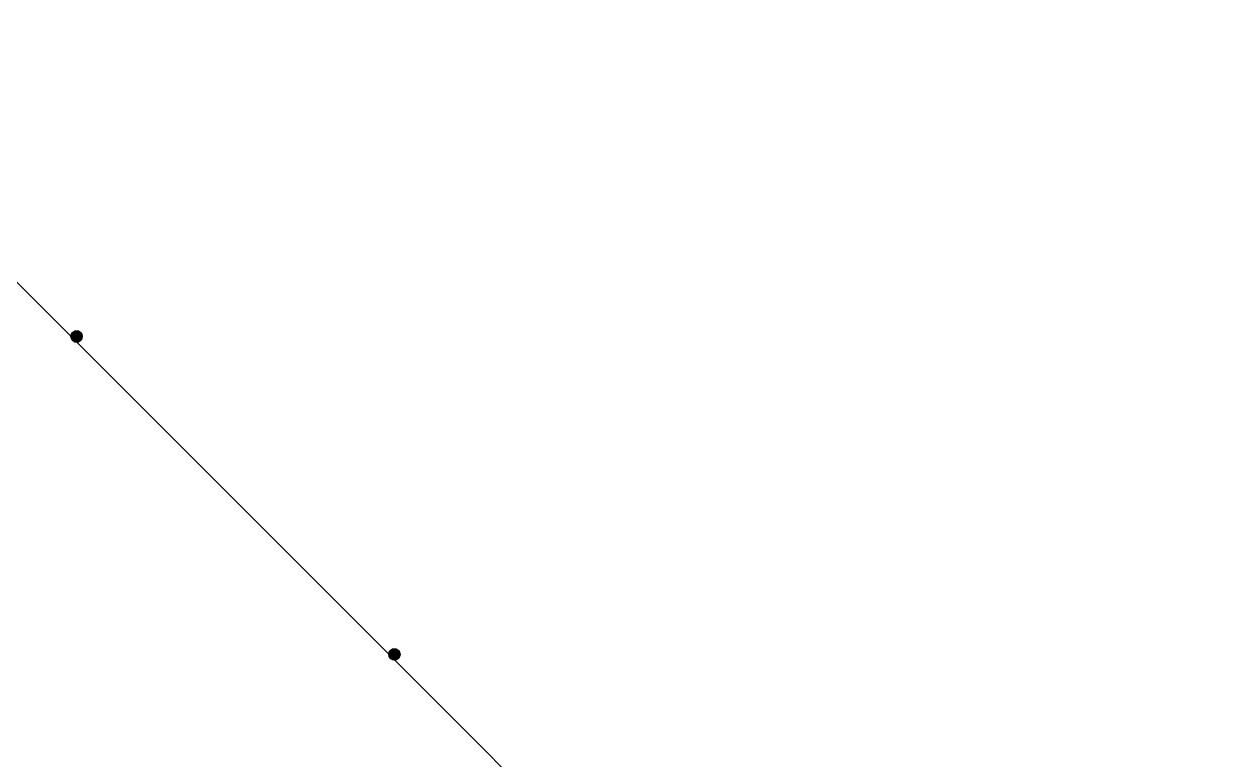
# Model space of a CAD drawing. Header units: centimetres. Extents: x 402 to 3875, y 442 to 2267.
# Drawn here: x 3262 to 3799, y 1746 to 2074 of the extents above; entities that cross this region are included whole.
import ezdxf

# ---------------------------------------------------------------- set-up
doc = ezdxf.new("R2010")
doc.units = ezdxf.units.CM
doc.layers.add('Columns of the Existing Mesh Walls', color=250, linetype='Continuous')

# ---------------------------------------------------------------- blocks, each defined once
blk = doc.blocks.new('Group_1')
at = {"layer": 'Columns of the Existing Mesh Walls', "lineweight": 20}
for p, q in [((343.9, 3026.3, 190), (343.71, 3025.34, 190)), ((343.9, 3026.3), (343.71, 3025.34)), ((343.71, 3025.34), (343.9, 3026.3, 190)), ((343.72, 3025.53, 190), (343.71, 3025.34, 190)), ((343.71, 3025.34, 190), (343.72, 3025.16, 190)), ((343.71, 3025.34, 190), (343.9, 3024.39, 190)), ((343.71, 3025.34, 190), (343.71, 3025.34)), ((343.71, 3025.34), (343.9, 3024.39)), ((343.9, 3024.39), (343.71, 3025.34, 190)), ((343.74, 3025.72, 190), (343.72, 3025.53, 190)), ((343.72, 3025.16, 190), (343.74, 3024.97, 190)), ((343.77, 3025.9, 190), (343.74, 3025.72, 190)), ((343.82, 3026.08, 190), (343.77, 3025.9, 190)), ((343.88, 3026.26, 190), (343.82, 3026.08, 190)), ((343.96, 3026.43, 190), (343.88, 3026.26, 190)), ((344.44, 3027.11, 190), (343.9, 3026.3, 190)), ((344.44, 3027.11), (343.9, 3026.3)), ((343.9, 3026.3), (344.44, 3027.11, 190)), ((343.9, 3026.3, 190), (343.9, 3026.3)), ((344.04, 3026.59, 190), (343.96, 3026.43, 190)), ((344.14, 3026.75, 190), (344.04, 3026.59, 190)), ((344.25, 3026.9, 190), (344.14, 3026.75, 190)), ((344.38, 3027.04, 190), (344.25, 3026.9, 190)), ((344.51, 3027.18, 190), (344.38, 3027.04, 190)), ((345.25, 3027.65, 190), (344.44, 3027.11, 190)), ((345.25, 3027.65), (344.44, 3027.11)), ((344.44, 3027.11), (345.25, 3027.65, 190)), ((344.44, 3027.11, 190), (344.44, 3027.11)), ((344.65, 3027.3, 190), (344.51, 3027.18, 190)), ((344.8, 3027.41, 190), (344.65, 3027.3, 190)), ((344.96, 3027.51, 190), (344.8, 3027.41, 190)), ((345.12, 3027.6, 190), (344.96, 3027.51, 190)), ((345.3, 3027.67, 190), (345.12, 3027.6, 190)), ((346.21, 3027.84, 190), (345.25, 3027.65, 190)), ((346.21, 3027.84), (345.25, 3027.65)), ((345.25, 3027.65), (346.21, 3027.84, 190)), ((345.25, 3027.65, 190), (345.25, 3027.65)), ((345.47, 3027.73, 190), (345.3, 3027.67, 190)), ((345.65, 3027.78, 190), (345.47, 3027.73, 190)), ((345.84, 3027.81, 190), (345.65, 3027.78, 190)), ((346.02, 3027.84, 190), (345.84, 3027.81, 190)), ((346.21, 3027.84, 190), (346.02, 3027.84, 190)), ((346.4, 3027.84, 190), (346.21, 3027.84, 190)), ((347.17, 3027.65, 190), (346.21, 3027.84, 190)), ((346.21, 3027.84, 190), (346.21, 3027.84)), ((347.17, 3027.65), (346.21, 3027.84)), ((346.21, 3027.84), (347.17, 3027.65, 190)), ((346.58, 3027.81, 190), (346.4, 3027.84, 190)), ((346.77, 3027.78, 190), (346.58, 3027.81, 190)), ((346.95, 3027.73, 190), (346.77, 3027.78, 190)), ((347.12, 3027.67, 190), (346.95, 3027.73, 190)), ((347.29, 3027.6, 190), (347.12, 3027.67, 190)), ((347.98, 3027.11, 190), (347.17, 3027.65, 190)), ((347.98, 3027.11), (347.17, 3027.65)), ((347.17, 3027.65), (347.98, 3027.11, 190)), ((347.17, 3027.65, 190), (347.17, 3027.65)), ((347.46, 3027.51, 190), (347.29, 3027.6, 190)), ((347.62, 3027.41, 190), (347.46, 3027.51, 190)), ((347.77, 3027.3, 190), (347.62, 3027.41, 190)), ((347.91, 3027.18, 190), (347.77, 3027.3, 190)), ((348.04, 3027.04, 190), (347.91, 3027.18, 190)), ((348.52, 3026.3, 190), (347.98, 3027.11, 190)), ((347.98, 3027.11, 190), (347.98, 3027.11)), ((348.52, 3026.3), (347.98, 3027.11)), ((347.98, 3027.11), (348.52, 3026.3, 190)), ((348.16, 3026.9, 190), (348.04, 3027.04, 190)), ((348.27, 3026.75, 190), (348.16, 3026.9, 190)), ((348.37, 3026.59, 190), (348.27, 3026.75, 190)), ((348.46, 3026.43, 190), (348.37, 3026.59, 190)), ((348.54, 3026.26, 190), (348.46, 3026.43, 190)), ((348.71, 3025.34, 190), (348.52, 3026.3, 190)), ((348.71, 3025.34), (348.52, 3026.3)), ((348.52, 3026.3), (348.71, 3025.34, 190)), ((348.52, 3026.3, 190), (348.52, 3026.3)), ((348.52, 3024.39, 190), (348.71, 3025.34, 190)), ((348.52, 3024.39), (348.71, 3025.34)), ((348.71, 3025.34), (348.52, 3024.39, 190)), ((348.6, 3026.08, 190), (348.54, 3026.26, 190)), ((348.65, 3025.9, 190), (348.6, 3026.08, 190)), ((348.68, 3025.72, 190), (348.65, 3025.9, 190)), ((348.7, 3025.53, 190), (348.68, 3025.72, 190)), ((348.68, 3024.97, 190), (348.7, 3025.16, 190)), ((348.71, 3025.34, 190), (348.7, 3025.53, 190)), ((348.7, 3025.16, 190), (348.71, 3025.34, 190)), ((348.71, 3025.34, 190), (348.71, 3025.34)), ((343.74, 3024.97, 190), (343.77, 3024.79, 190)), ((343.77, 3024.79, 190), (343.82, 3024.61, 190)), ((343.82, 3024.61, 190), (343.88, 3024.43, 190)), ((343.88, 3024.43, 190), (343.96, 3024.26, 190)), ((343.9, 3024.39, 190), (344.44, 3023.57, 190)), ((343.9, 3024.39, 190), (343.9, 3024.39)), ((343.9, 3024.39), (344.44, 3023.57)), ((344.44, 3023.57), (343.9, 3024.39, 190)), ((343.96, 3024.26, 190), (344.04, 3024.09, 190)), ((344.04, 3024.09, 190), (344.14, 3023.93, 190)), ((344.14, 3023.93, 190), (344.25, 3023.78, 190)), ((344.25, 3023.78, 190), (344.38, 3023.64, 190)), ((344.38, 3023.64, 190), (344.51, 3023.51, 190)), ((344.44, 3023.57, 190), (345.25, 3023.03, 190)), ((344.44, 3023.57, 190), (344.44, 3023.57)), ((344.44, 3023.57), (345.25, 3023.03)), ((345.25, 3023.03), (344.44, 3023.57, 190)), ((344.51, 3023.51, 190), (344.65, 3023.39, 190)), ((344.65, 3023.39, 190), (344.8, 3023.28, 190)), ((344.8, 3023.28, 190), (344.96, 3023.18, 190)), ((344.96, 3023.18, 190), (345.12, 3023.09, 190)), ((345.12, 3023.09, 190), (345.3, 3023.02, 190)), ((345.25, 3023.03, 190), (346.21, 3022.84, 190)), ((345.25, 3023.03, 190), (345.25, 3023.03)), ((345.25, 3023.03), (346.21, 3022.84)), ((346.21, 3022.84), (345.25, 3023.03, 190)), ((345.3, 3023.02, 190), (345.47, 3022.95, 190)), ((345.47, 3022.95, 190), (345.65, 3022.91, 190)), ((345.65, 3022.91, 190), (345.84, 3022.87, 190)), ((345.84, 3022.87, 190), (346.02, 3022.85, 190)), ((346.02, 3022.85, 190), (346.21, 3022.84, 190)), ((346.21, 3022.84, 190), (347.17, 3023.03, 190)), ((346.21, 3022.84), (347.17, 3023.03)), ((347.17, 3023.03), (346.21, 3022.84, 190)), ((346.21, 3022.84, 190), (346.4, 3022.85, 190)), ((346.21, 3022.84, 190), (346.21, 3022.84)), ((346.4, 3022.85, 190), (346.58, 3022.87, 190)), ((346.58, 3022.87, 190), (346.77, 3022.91, 190)), ((346.77, 3022.91, 190), (346.95, 3022.95, 190)), ((346.95, 3022.95, 190), (347.12, 3023.02, 190)), ((347.12, 3023.02, 190), (347.29, 3023.09, 190)), ((347.17, 3023.03, 190), (347.98, 3023.57, 190)), ((347.17, 3023.03), (347.98, 3023.57)), ((347.98, 3023.57), (347.17, 3023.03, 190)), ((347.17, 3023.03, 190), (347.17, 3023.03)), ((347.29, 3023.09, 190), (347.46, 3023.18, 190)), ((347.46, 3023.18, 190), (347.62, 3023.28, 190)), ((347.62, 3023.28, 190), (347.77, 3023.39, 190)), ((347.77, 3023.39, 190), (347.91, 3023.51, 190)), ((347.91, 3023.51, 190), (348.04, 3023.64, 190)), ((347.98, 3023.57, 190), (348.52, 3024.39, 190)), ((347.98, 3023.57), (348.52, 3024.39)), ((348.52, 3024.39), (347.98, 3023.57, 190)), ((347.98, 3023.57, 190), (347.98, 3023.57)), ((348.04, 3023.64, 190), (348.16, 3023.78, 190)), ((348.16, 3023.78, 190), (348.27, 3023.93, 190)), ((348.27, 3023.93, 190), (348.37, 3024.09, 190)), ((348.37, 3024.09, 190), (348.46, 3024.26, 190)), ((348.46, 3024.26, 190), (348.54, 3024.43, 190)), ((348.52, 3024.39, 190), (348.52, 3024.39)), ((348.54, 3024.43, 190), (348.6, 3024.61, 190)), ((348.6, 3024.61, 190), (348.65, 3024.79, 190)), ((348.65, 3024.79, 190), (348.68, 3024.97, 190)), ((203.09, 2885.75, 190), (202.96, 2885.62, 190)), ((203.83, 2886.23, 190), (203.02, 2885.69, 190)), ((203.83, 2886.23), (203.02, 2885.69)), ((203.02, 2885.69), (203.83, 2886.23, 190)), ((203.23, 2885.88, 190), (203.09, 2885.75, 190)), ((203.38, 2885.99, 190), (203.23, 2885.88, 190)), ((203.54, 2886.09, 190), (203.38, 2885.99, 190)), ((203.7, 2886.17, 190), (203.54, 2886.09, 190)), ((203.87, 2886.25, 190), (203.7, 2886.17, 190)), ((204.79, 2886.42, 190), (203.83, 2886.23, 190)), ((204.79, 2886.42), (203.83, 2886.23)), ((203.83, 2886.23), (204.79, 2886.42, 190)), ((203.83, 2886.23, 190), (203.83, 2886.23)), ((204.05, 2886.31, 190), (203.87, 2886.25, 190)), ((204.23, 2886.36, 190), (204.05, 2886.31, 190)), ((204.42, 2886.39, 190), (204.23, 2886.36, 190)), ((204.6, 2886.41, 190), (204.42, 2886.39, 190)), ((204.79, 2886.42, 190), (204.6, 2886.41, 190)), ((204.97, 2886.41, 190), (204.79, 2886.42, 190)), ((205.74, 2886.23, 190), (204.79, 2886.42, 190)), ((204.79, 2886.42, 190), (204.79, 2886.42)), ((205.74, 2886.23), (204.79, 2886.42)), ((204.79, 2886.42), (205.74, 2886.23, 190)), ((205.16, 2886.39, 190), (204.97, 2886.41, 190)), ((205.34, 2886.36, 190), (205.16, 2886.39, 190)), ((205.52, 2886.31, 190), (205.34, 2886.36, 190)), ((205.7, 2886.25, 190), (205.52, 2886.31, 190)), ((205.87, 2886.17, 190), (205.7, 2886.25, 190)), ((206.56, 2885.69, 190), (205.74, 2886.23, 190)), ((206.56, 2885.69), (205.74, 2886.23)), ((205.74, 2886.23), (206.56, 2885.69, 190)), ((205.74, 2886.23, 190), (205.74, 2886.23)), ((206.04, 2886.09, 190), (205.87, 2886.17, 190)), ((206.2, 2885.99, 190), (206.04, 2886.09, 190)), ((206.35, 2885.88, 190), (206.2, 2885.99, 190)), ((206.49, 2885.75, 190), (206.35, 2885.88, 190)), ((206.62, 2885.62, 190), (206.49, 2885.75, 190)), ((202.48, 2884.88, 190), (202.29, 2883.92, 190)), ((202.48, 2884.88), (202.29, 2883.92)), ((202.29, 2883.92), (202.48, 2884.88, 190)), ((202.32, 2884.29, 190), (202.29, 2884.11, 190)), ((202.29, 2884.11, 190), (202.29, 2883.92, 190)), ((202.29, 2883.92, 190), (202.29, 2883.73, 190)), ((202.29, 2883.92, 190), (202.48, 2882.96, 190)), ((202.29, 2883.92, 190), (202.29, 2883.92)), ((202.29, 2883.92), (202.48, 2882.96)), ((202.48, 2882.96), (202.29, 2883.92, 190)), ((202.29, 2883.73, 190), (202.32, 2883.55, 190)), ((202.35, 2884.48, 190), (202.32, 2884.29, 190)), ((202.32, 2883.55, 190), (202.35, 2883.37, 190)), ((202.4, 2884.66, 190), (202.35, 2884.48, 190)), ((202.35, 2883.37, 190), (202.4, 2883.18, 190)), ((202.46, 2884.83, 190), (202.4, 2884.66, 190)), ((202.4, 2883.18, 190), (202.46, 2883.01, 190)), ((202.54, 2885.01, 190), (202.46, 2884.83, 190)), ((202.46, 2883.01, 190), (202.54, 2882.84, 190)), ((203.02, 2885.69, 190), (202.48, 2884.88, 190)), ((203.02, 2885.69), (202.48, 2884.88)), ((202.48, 2884.88), (203.02, 2885.69, 190)), ((202.48, 2884.88, 190), (202.48, 2884.88)), ((202.48, 2882.96, 190), (203.02, 2882.15, 190)), ((202.48, 2882.96, 190), (202.48, 2882.96)), ((202.48, 2882.96), (203.02, 2882.15)), ((203.02, 2882.15), (202.48, 2882.96, 190)), ((202.62, 2885.17, 190), (202.54, 2885.01, 190)), ((202.54, 2882.84, 190), (202.62, 2882.67, 190)), ((202.72, 2885.33, 190), (202.62, 2885.17, 190)), ((202.62, 2882.67, 190), (202.72, 2882.51, 190)), ((202.83, 2885.48, 190), (202.72, 2885.33, 190)), ((202.72, 2882.51, 190), (202.83, 2882.36, 190)), ((202.96, 2885.62, 190), (202.83, 2885.48, 190)), ((202.83, 2882.36, 190), (202.96, 2882.22, 190)), ((202.96, 2882.22, 190), (203.09, 2882.09, 190)), ((203.02, 2885.69, 190), (203.02, 2885.69)), ((203.02, 2882.15, 190), (203.83, 2881.61, 190)), ((203.02, 2882.15, 190), (203.02, 2882.15)), ((203.02, 2882.15), (203.83, 2881.61)), ((203.83, 2881.61), (203.02, 2882.15, 190)), ((203.09, 2882.09, 190), (203.23, 2881.97, 190)), ((203.23, 2881.97, 190), (203.38, 2881.86, 190)), ((203.38, 2881.86, 190), (203.54, 2881.76, 190)), ((203.54, 2881.76, 190), (203.7, 2881.67, 190)), ((203.7, 2881.67, 190), (203.87, 2881.59, 190)), ((203.83, 2881.61, 190), (204.79, 2881.42, 190)), ((203.83, 2881.61, 190), (203.83, 2881.61)), ((203.83, 2881.61), (204.79, 2881.42)), ((204.79, 2881.42), (203.83, 2881.61, 190)), ((203.87, 2881.59, 190), (204.05, 2881.53, 190)), ((204.05, 2881.53, 190), (204.23, 2881.48, 190)), ((204.23, 2881.48, 190), (204.42, 2881.45, 190)), ((204.42, 2881.45, 190), (204.6, 2881.43, 190)), ((204.6, 2881.43, 190), (204.79, 2881.42, 190)), ((204.79, 2881.42, 190), (205.74, 2881.61, 190)), ((204.79, 2881.42), (205.74, 2881.61)), ((205.74, 2881.61), (204.79, 2881.42, 190)), ((204.79, 2881.42, 190), (204.97, 2881.43, 190)), ((204.79, 2881.42, 190), (204.79, 2881.42)), ((204.97, 2881.43, 190), (205.16, 2881.45, 190)), ((205.16, 2881.45, 190), (205.34, 2881.48, 190)), ((205.34, 2881.48, 190), (205.52, 2881.53, 190)), ((205.52, 2881.53, 190), (205.7, 2881.59, 190)), ((205.7, 2881.59, 190), (205.87, 2881.67, 190)), ((205.74, 2881.61, 190), (206.56, 2882.15, 190)), ((205.74, 2881.61), (206.56, 2882.15)), ((206.56, 2882.15), (205.74, 2881.61, 190)), ((205.74, 2881.61, 190), (205.74, 2881.61)), ((205.87, 2881.67, 190), (206.04, 2881.76, 190)), ((206.04, 2881.76, 190), (206.2, 2881.86, 190)), ((206.2, 2881.86, 190), (206.35, 2881.97, 190)), ((206.35, 2881.97, 190), (206.49, 2882.09, 190)), ((206.49, 2882.09, 190), (206.62, 2882.22, 190)), ((207.1, 2884.88, 190), (206.56, 2885.69, 190)), ((206.56, 2885.69, 190), (206.56, 2885.69)), ((207.1, 2884.88), (206.56, 2885.69)), ((206.56, 2885.69), (207.1, 2884.88, 190)), ((206.56, 2882.15, 190), (207.1, 2882.96, 190)), ((206.56, 2882.15), (207.1, 2882.96)), ((207.1, 2882.96), (206.56, 2882.15, 190)), ((206.56, 2882.15, 190), (206.56, 2882.15)), ((206.74, 2885.48, 190), (206.62, 2885.62, 190)), ((206.62, 2882.22, 190), (206.74, 2882.36, 190)), ((206.85, 2885.33, 190), (206.74, 2885.48, 190)), ((206.74, 2882.36, 190), (206.85, 2882.51, 190)), ((206.95, 2885.17, 190), (206.85, 2885.33, 190)), ((206.85, 2882.51, 190), (206.95, 2882.67, 190)), ((207.04, 2885.01, 190), (206.95, 2885.17, 190)), ((206.95, 2882.67, 190), (207.04, 2882.84, 190)), ((207.12, 2884.83, 190), (207.04, 2885.01, 190)), ((207.04, 2882.84, 190), (207.12, 2883.01, 190)), ((207.29, 2883.92, 190), (207.1, 2884.88, 190)), ((207.29, 2883.92), (207.1, 2884.88)), ((207.1, 2884.88), (207.29, 2883.92, 190)), ((207.1, 2884.88, 190), (207.1, 2884.88)), ((207.1, 2882.96, 190), (207.29, 2883.92, 190)), ((207.1, 2882.96), (207.29, 2883.92)), ((207.29, 2883.92), (207.1, 2882.96, 190)), ((207.1, 2882.96, 190), (207.1, 2882.96)), ((207.18, 2884.66, 190), (207.12, 2884.83, 190)), ((207.12, 2883.01, 190), (207.18, 2883.18, 190)), ((207.23, 2884.48, 190), (207.18, 2884.66, 190)), ((207.18, 2883.18, 190), (207.23, 2883.37, 190)), ((207.26, 2884.29, 190), (207.23, 2884.48, 190)), ((207.23, 2883.37, 190), (207.26, 2883.55, 190)), ((207.28, 2884.11, 190), (207.26, 2884.29, 190)), ((207.26, 2883.55, 190), (207.28, 2883.73, 190)), ((207.29, 2883.92, 190), (207.28, 2884.11, 190)), ((207.28, 2883.73, 190), (207.29, 2883.92, 190)), ((207.29, 2883.92, 190), (207.29, 2883.92))]:
    blk.add_line(p, q, dxfattribs=at)
at = {"layer": 'Columns of the Existing Mesh Walls', "color": 250, "lineweight": 20}
blk.add_polyline3d([(65.87, 2742.5, 0), (720.34, 3396.97, 0)], dxfattribs=at)
at = {"layer": 'Columns of the Existing Mesh Walls', "lineweight": 20}
for points in [[(348.71, 3025.34, 190), (348.67, 3025.8, 190), (348.53, 3026.26, 190), (348.3, 3026.71, 190), (347.98, 3027.11, 190), (347.58, 3027.44, 190), (347.13, 3027.67, 190), (346.66, 3027.8, 190), (346.21, 3027.84, 190), (345.75, 3027.8, 190), (345.29, 3027.67, 190), (344.84, 3027.44, 190), (344.44, 3027.11, 190), (344.12, 3026.71, 190), (343.88, 3026.26, 190), (343.75, 3025.8, 190), (343.71, 3025.34, 190), (343.75, 3024.89, 190), (343.88, 3024.42, 190), (344.12, 3023.97, 190), (344.44, 3023.58, 190), (344.84, 3023.25, 190), (345.29, 3023.02, 190), (345.75, 3022.88, 190), (346.21, 3022.84, 190), (346.66, 3022.88, 190), (347.13, 3023.02, 190), (347.58, 3023.25, 190), (347.98, 3023.58, 190), (348.3, 3023.97, 190), (348.53, 3024.42, 190), (348.67, 3024.89, 190), (348.71, 3025.34, 190)], [(207.29, 2883.92, 190), (207.25, 2884.38, 190), (207.11, 2884.84, 190), (206.88, 2885.29, 190), (206.56, 2885.69, 190), (206.16, 2886.01, 190), (205.71, 2886.25, 190), (205.24, 2886.38, 190), (204.79, 2886.42, 190), (204.33, 2886.38, 190), (203.87, 2886.25, 190), (203.42, 2886.01, 190), (203.02, 2885.69, 190), (202.7, 2885.29, 190), (202.46, 2884.84, 190), (202.33, 2884.38, 190), (202.29, 2883.92, 190), (202.33, 2883.47, 190), (202.46, 2883, 190), (202.7, 2882.55, 190), (203.02, 2882.15, 190), (203.42, 2881.83, 190), (203.87, 2881.6, 190), (204.33, 2881.46, 190), (204.79, 2881.42, 190), (205.24, 2881.46, 190), (205.71, 2881.6, 190), (206.16, 2881.83, 190), (206.56, 2882.15, 190), (206.88, 2882.55, 190), (207.11, 2883, 190), (207.25, 2883.47, 190), (207.29, 2883.92, 190)]]:
    blk.add_polyline3d(points, close=True, dxfattribs=at)
mesh = blk.add_polyface(dxfattribs=at)
corners = [(343.72, 3025.16, 190), (343.72, 3025.53, 190), (343.71, 3025.34, 190), (343.74, 3024.97, 190), (343.74, 3025.72, 190), (343.77, 3024.79, 190), (343.77, 3025.9, 190), (343.82, 3024.61, 190), (343.82, 3026.08, 190), (343.88, 3024.43, 190), (343.88, 3026.26, 190), (343.96, 3024.26, 190), (343.96, 3026.43, 190), (344.04, 3024.09, 190), (344.04, 3026.59, 190), (344.14, 3023.93, 190), (344.14, 3026.75, 190), (344.25, 3023.78, 190), (344.25, 3026.9, 190), (344.38, 3023.64, 190), (344.38, 3027.04, 190), (344.51, 3023.51, 190), (344.51, 3027.18, 190), (344.65, 3023.39, 190), (344.65, 3027.3, 190), (344.8, 3023.28, 190), (344.8, 3027.41, 190), (344.96, 3023.18, 190), (344.96, 3027.51, 190), (345.12, 3023.09, 190), (345.12, 3027.6, 190), (345.3, 3023.02, 190), (345.3, 3027.67, 190), (345.47, 3022.95, 190), (345.47, 3027.73, 190), (345.65, 3022.91, 190), (345.65, 3027.78, 190), (345.84, 3022.87, 190), (345.84, 3027.81, 190), (346.02, 3022.85, 190), (346.02, 3027.84, 190), (346.21, 3022.84, 190), (346.21, 3027.84, 190), (346.4, 3022.85, 190), (346.4, 3027.84, 190), (346.58, 3022.87, 190), (346.58, 3027.81, 190), (346.77, 3022.91, 190), (346.77, 3027.78, 190), (346.95, 3022.95, 190), (346.95, 3027.73, 190), (347.12, 3023.02, 190), (347.12, 3027.67, 190), (347.29, 3023.09, 190), (347.29, 3027.6, 190), (347.46, 3023.18, 190), (347.46, 3027.51, 190), (347.62, 3023.28, 190), (347.62, 3027.41, 190), (347.77, 3023.39, 190), (347.77, 3027.3, 190), (347.91, 3023.51, 190), (347.91, 3027.18, 190), (348.04, 3023.64, 190), (348.04, 3027.04, 190), (348.16, 3023.78, 190), (348.16, 3026.9, 190), (348.27, 3023.93, 190), (348.27, 3026.75, 190), (348.37, 3024.09, 190), (348.37, 3026.59, 190), (348.46, 3024.26, 190), (348.46, 3026.43, 190), (348.54, 3024.43, 190), (348.54, 3026.26, 190), (348.6, 3024.61, 190), (348.6, 3026.08, 190), (348.65, 3024.79, 190), (348.65, 3025.9, 190), (348.68, 3024.97, 190), (348.68, 3025.72, 190), (348.7, 3025.16, 190), (348.7, 3025.53, 190), (348.71, 3025.34, 190)]
mesh.append_faces([[corners[k] for k in face] for face in [(0, 1, 2), (82, 81, 83)]], dxfattribs={"vtx0": -1})
mesh.append_faces([[corners[k] for k in face] for face in [(1, 3, 4), (4, 5, 6), (6, 7, 8), (8, 9, 10), (10, 11, 12), (12, 13, 14), (14, 15, 16), (16, 17, 18), (18, 19, 20), (20, 21, 22), (22, 23, 24), (24, 25, 26), (26, 27, 28), (28, 29, 30), (30, 31, 32), (32, 33, 34), (34, 35, 36), (36, 37, 38), (38, 39, 40), (40, 41, 42), (42, 43, 44), (44, 45, 46), (46, 47, 48), (48, 49, 50), (50, 51, 52), (52, 53, 54), (54, 55, 56), (56, 57, 58), (58, 59, 60), (60, 61, 62), (62, 63, 64), (64, 65, 66), (66, 67, 68), (68, 69, 70), (70, 71, 72), (72, 73, 74), (74, 75, 76), (76, 77, 78), (78, 79, 80), (80, 81, 82)]], dxfattribs={"vtx0": -1, "vtx1": -1})
mesh.append_faces([[corners[k] for k in face] for face in [(1, 0, 3), (4, 3, 5), (6, 5, 7), (8, 7, 9), (10, 9, 11), (12, 11, 13), (14, 13, 15), (16, 15, 17), (18, 17, 19), (20, 19, 21), (22, 21, 23), (24, 23, 25), (26, 25, 27), (28, 27, 29), (30, 29, 31), (32, 31, 33), (34, 33, 35), (36, 35, 37), (38, 37, 39), (40, 39, 41), (42, 41, 43), (44, 43, 45), (46, 45, 47), (48, 47, 49), (50, 49, 51), (52, 51, 53), (54, 53, 55), (56, 55, 57), (58, 57, 59), (60, 59, 61), (62, 61, 63), (64, 63, 65), (66, 65, 67), (68, 67, 69), (70, 69, 71), (72, 71, 73), (74, 73, 75), (76, 75, 77), (78, 77, 79), (80, 79, 81)]], dxfattribs={"vtx0": -1, "vtx2": -1})
mesh = blk.add_polyface(dxfattribs=at)
corners = [(343.9, 3024.39, 190), (343.9, 3026.3, 190), (343.71, 3025.34, 190), (344.44, 3023.57, 190), (344.44, 3027.11, 190), (345.25, 3023.03, 190), (345.25, 3027.65, 190), (346.21, 3022.84, 190), (346.21, 3027.84, 190), (347.17, 3023.03, 190), (347.17, 3027.65, 190), (347.98, 3023.57, 190), (347.98, 3027.11, 190), (348.52, 3024.39, 190), (348.52, 3026.3, 190), (348.71, 3025.34, 190)]
mesh.append_faces([[corners[k] for k in face] for face in [(0, 1, 2), (14, 13, 15)]], dxfattribs={"vtx0": -1})
mesh.append_faces([[corners[k] for k in face] for face in [(1, 3, 4), (4, 5, 6), (6, 7, 8), (8, 9, 10), (10, 11, 12), (12, 13, 14)]], dxfattribs={"vtx0": -1, "vtx1": -1})
mesh.append_faces([[corners[k] for k in face] for face in [(1, 0, 3), (4, 3, 5), (6, 5, 7), (8, 7, 9), (10, 9, 11), (12, 11, 13)]], dxfattribs={"vtx0": -1, "vtx2": -1})
at = {"layer": 'Columns of the Existing Mesh Walls', "lineweight": 25}
mesh = blk.add_polyface(dxfattribs=at)
corners = [(343.9, 3026.3), (343.9, 3024.39), (343.71, 3025.34), (344.44, 3027.11), (344.44, 3023.57), (345.25, 3027.65), (345.25, 3023.03), (346.21, 3027.84), (346.21, 3022.84), (347.17, 3027.65), (347.17, 3023.03), (347.98, 3027.11), (347.98, 3023.57), (348.52, 3026.3), (348.52, 3024.39), (348.71, 3025.34)]
mesh.append_faces([[corners[k] for k in face] for face in [(0, 1, 2), (14, 13, 15)]], dxfattribs={"vtx0": -1})
mesh.append_faces([[corners[k] for k in face] for face in [(1, 3, 4), (4, 5, 6), (6, 7, 8), (8, 9, 10), (10, 11, 12), (12, 13, 14)]], dxfattribs={"vtx0": -1, "vtx1": -1})
mesh.append_faces([[corners[k] for k in face] for face in [(1, 0, 3), (4, 3, 5), (6, 5, 7), (8, 7, 9), (10, 9, 11), (12, 11, 13)]], dxfattribs={"vtx0": -1, "vtx2": -1})
at = {"layer": 'Columns of the Existing Mesh Walls', "lineweight": 20}
mesh = blk.add_polyface(dxfattribs=at)
corners = [(343.9, 3026.3), (343.71, 3025.34), (343.9, 3026.3, 190)]
mesh.append_faces([[corners[k] for k in face] for face in [(0, 1, 2)]])
mesh = blk.add_polyface(dxfattribs=at)
corners = [(343.9, 3026.3, 190), (343.71, 3025.34), (343.71, 3025.34, 190)]
mesh.append_faces([[corners[k] for k in face] for face in [(0, 1, 2)]])
mesh = blk.add_polyface(dxfattribs=at)
corners = [(343.71, 3025.34), (343.9, 3024.39), (343.71, 3025.34, 190)]
mesh.append_faces([[corners[k] for k in face] for face in [(0, 1, 2)]])
mesh = blk.add_polyface(dxfattribs=at)
corners = [(343.71, 3025.34, 190), (343.9, 3024.39), (343.9, 3024.39, 190)]
mesh.append_faces([[corners[k] for k in face] for face in [(0, 1, 2)]])
mesh = blk.add_polyface(dxfattribs=at)
corners = [(344.44, 3027.11), (343.9, 3026.3), (344.44, 3027.11, 190)]
mesh.append_faces([[corners[k] for k in face] for face in [(0, 1, 2)]])
mesh = blk.add_polyface(dxfattribs=at)
corners = [(344.44, 3027.11, 190), (343.9, 3026.3), (343.9, 3026.3, 190)]
mesh.append_faces([[corners[k] for k in face] for face in [(0, 1, 2)]])
mesh = blk.add_polyface(dxfattribs=at)
corners = [(345.25, 3027.65, 190), (345.25, 3027.65), (344.44, 3027.11)]
mesh.append_faces([[corners[k] for k in face] for face in [(0, 1, 2)]])
mesh = blk.add_polyface(dxfattribs=at)
corners = [(345.25, 3027.65, 190), (344.44, 3027.11), (344.44, 3027.11, 190)]
mesh.append_faces([[corners[k] for k in face] for face in [(0, 1, 2)]])
mesh = blk.add_polyface(dxfattribs=at)
corners = [(346.21, 3027.84, 190), (346.21, 3027.84), (345.25, 3027.65)]
mesh.append_faces([[corners[k] for k in face] for face in [(0, 1, 2)]])
mesh = blk.add_polyface(dxfattribs=at)
corners = [(346.21, 3027.84, 190), (345.25, 3027.65), (345.25, 3027.65, 190)]
mesh.append_faces([[corners[k] for k in face] for face in [(0, 1, 2)]])
mesh = blk.add_polyface(dxfattribs=at)
corners = [(347.17, 3027.65, 190), (347.17, 3027.65), (346.21, 3027.84)]
mesh.append_faces([[corners[k] for k in face] for face in [(0, 1, 2)]])
mesh = blk.add_polyface(dxfattribs=at)
corners = [(347.17, 3027.65, 190), (346.21, 3027.84), (346.21, 3027.84, 190)]
mesh.append_faces([[corners[k] for k in face] for face in [(0, 1, 2)]])
mesh = blk.add_polyface(dxfattribs=at)
corners = [(347.98, 3027.11, 190), (347.98, 3027.11), (347.17, 3027.65)]
mesh.append_faces([[corners[k] for k in face] for face in [(0, 1, 2)]])
mesh = blk.add_polyface(dxfattribs=at)
corners = [(347.98, 3027.11, 190), (347.17, 3027.65), (347.17, 3027.65, 190)]
mesh.append_faces([[corners[k] for k in face] for face in [(0, 1, 2)]])
mesh = blk.add_polyface(dxfattribs=at)
corners = [(347.98, 3027.11), (348.52, 3026.3, 190), (348.52, 3026.3)]
mesh.append_faces([[corners[k] for k in face] for face in [(0, 1, 2)]])
mesh = blk.add_polyface(dxfattribs=at)
corners = [(347.98, 3027.11, 190), (348.52, 3026.3, 190), (347.98, 3027.11)]
mesh.append_faces([[corners[k] for k in face] for face in [(0, 1, 2)]])
mesh = blk.add_polyface(dxfattribs=at)
corners = [(348.52, 3026.3), (348.71, 3025.34, 190), (348.71, 3025.34)]
mesh.append_faces([[corners[k] for k in face] for face in [(0, 1, 2)]])
mesh = blk.add_polyface(dxfattribs=at)
corners = [(348.52, 3026.3, 190), (348.71, 3025.34, 190), (348.52, 3026.3)]
mesh.append_faces([[corners[k] for k in face] for face in [(0, 1, 2)]])
mesh = blk.add_polyface(dxfattribs=at)
corners = [(348.71, 3025.34), (348.52, 3024.39, 190), (348.52, 3024.39)]
mesh.append_faces([[corners[k] for k in face] for face in [(0, 1, 2)]])
mesh = blk.add_polyface(dxfattribs=at)
corners = [(348.71, 3025.34, 190), (348.52, 3024.39, 190), (348.71, 3025.34)]
mesh.append_faces([[corners[k] for k in face] for face in [(0, 1, 2)]])
mesh = blk.add_polyface(dxfattribs=at)
corners = [(343.9, 3024.39), (344.44, 3023.57), (343.9, 3024.39, 190)]
mesh.append_faces([[corners[k] for k in face] for face in [(0, 1, 2)]])
mesh = blk.add_polyface(dxfattribs=at)
corners = [(343.9, 3024.39, 190), (344.44, 3023.57), (344.44, 3023.57, 190)]
mesh.append_faces([[corners[k] for k in face] for face in [(0, 1, 2)]])
mesh = blk.add_polyface(dxfattribs=at)
corners = [(344.44, 3023.57, 190), (344.44, 3023.57), (345.25, 3023.03)]
mesh.append_faces([[corners[k] for k in face] for face in [(0, 1, 2)]])
mesh = blk.add_polyface(dxfattribs=at)
corners = [(344.44, 3023.57, 190), (345.25, 3023.03), (345.25, 3023.03, 190)]
mesh.append_faces([[corners[k] for k in face] for face in [(0, 1, 2)]])
mesh = blk.add_polyface(dxfattribs=at)
corners = [(345.25, 3023.03, 190), (345.25, 3023.03), (346.21, 3022.84)]
mesh.append_faces([[corners[k] for k in face] for face in [(0, 1, 2)]])
mesh = blk.add_polyface(dxfattribs=at)
corners = [(345.25, 3023.03, 190), (346.21, 3022.84), (346.21, 3022.84, 190)]
mesh.append_faces([[corners[k] for k in face] for face in [(0, 1, 2)]])
mesh = blk.add_polyface(dxfattribs=at)
corners = [(346.21, 3022.84, 190), (346.21, 3022.84), (347.17, 3023.03)]
mesh.append_faces([[corners[k] for k in face] for face in [(0, 1, 2)]])
mesh = blk.add_polyface(dxfattribs=at)
corners = [(346.21, 3022.84, 190), (347.17, 3023.03), (347.17, 3023.03, 190)]
mesh.append_faces([[corners[k] for k in face] for face in [(0, 1, 2)]])
mesh = blk.add_polyface(dxfattribs=at)
corners = [(347.17, 3023.03, 190), (347.17, 3023.03), (347.98, 3023.57)]
mesh.append_faces([[corners[k] for k in face] for face in [(0, 1, 2)]])
mesh = blk.add_polyface(dxfattribs=at)
corners = [(347.17, 3023.03, 190), (347.98, 3023.57), (347.98, 3023.57, 190)]
mesh.append_faces([[corners[k] for k in face] for face in [(0, 1, 2)]])
mesh = blk.add_polyface(dxfattribs=at)
corners = [(348.52, 3024.39), (347.98, 3023.57, 190), (347.98, 3023.57)]
mesh.append_faces([[corners[k] for k in face] for face in [(0, 1, 2)]])
mesh = blk.add_polyface(dxfattribs=at)
corners = [(348.52, 3024.39, 190), (347.98, 3023.57, 190), (348.52, 3024.39)]
mesh.append_faces([[corners[k] for k in face] for face in [(0, 1, 2)]])
mesh = blk.add_polyface(dxfattribs=at)
corners = [(202.29, 2883.73, 190), (202.29, 2884.11, 190), (202.29, 2883.92, 190), (202.32, 2883.55, 190), (202.32, 2884.29, 190), (202.35, 2883.37, 190), (202.35, 2884.48, 190), (202.4, 2883.18, 190), (202.4, 2884.66, 190), (202.46, 2883.01, 190), (202.46, 2884.83, 190), (202.54, 2882.84, 190), (202.54, 2885.01, 190), (202.62, 2882.67, 190), (202.62, 2885.17, 190), (202.72, 2882.51, 190), (202.72, 2885.33, 190), (202.83, 2882.36, 190), (202.83, 2885.48, 190), (202.96, 2882.22, 190), (202.96, 2885.62, 190), (203.09, 2882.09, 190), (203.09, 2885.75, 190), (203.23, 2881.97, 190), (203.23, 2885.88, 190), (203.38, 2881.86, 190), (203.38, 2885.99, 190), (203.54, 2881.76, 190), (203.54, 2886.09, 190), (203.7, 2881.67, 190), (203.7, 2886.17, 190), (203.87, 2881.59, 190), (203.87, 2886.25, 190), (204.05, 2881.53, 190), (204.05, 2886.31, 190), (204.23, 2881.48, 190), (204.23, 2886.36, 190), (204.42, 2881.45, 190), (204.42, 2886.39, 190), (204.6, 2881.43, 190), (204.6, 2886.41, 190), (204.79, 2881.42, 190), (204.79, 2886.42, 190), (204.97, 2881.43, 190), (204.97, 2886.41, 190), (205.16, 2881.45, 190), (205.16, 2886.39, 190), (205.34, 2881.48, 190), (205.34, 2886.36, 190), (205.52, 2881.53, 190), (205.52, 2886.31, 190), (205.7, 2881.59, 190), (205.7, 2886.25, 190), (205.87, 2881.67, 190), (205.87, 2886.17, 190), (206.04, 2881.76, 190), (206.04, 2886.09, 190), (206.2, 2881.86, 190), (206.2, 2885.99, 190), (206.35, 2881.97, 190), (206.35, 2885.88, 190), (206.49, 2882.09, 190), (206.49, 2885.75, 190), (206.62, 2882.22, 190), (206.62, 2885.62, 190), (206.74, 2882.36, 190), (206.74, 2885.48, 190), (206.85, 2882.51, 190), (206.85, 2885.33, 190), (206.95, 2882.67, 190), (206.95, 2885.17, 190), (207.04, 2882.84, 190), (207.04, 2885.01, 190), (207.12, 2883.01, 190), (207.12, 2884.83, 190), (207.18, 2883.18, 190), (207.18, 2884.66, 190), (207.23, 2883.37, 190), (207.23, 2884.48, 190), (207.26, 2883.55, 190), (207.26, 2884.29, 190), (207.28, 2883.73, 190), (207.28, 2884.11, 190), (207.29, 2883.92, 190)]
mesh.append_faces([[corners[k] for k in face] for face in [(0, 1, 2), (82, 81, 83)]], dxfattribs={"vtx0": -1})
mesh.append_faces([[corners[k] for k in face] for face in [(1, 3, 4), (4, 5, 6), (6, 7, 8), (8, 9, 10), (10, 11, 12), (12, 13, 14), (14, 15, 16), (16, 17, 18), (18, 19, 20), (20, 21, 22), (22, 23, 24), (24, 25, 26), (26, 27, 28), (28, 29, 30), (30, 31, 32), (32, 33, 34), (34, 35, 36), (36, 37, 38), (38, 39, 40), (40, 41, 42), (42, 43, 44), (44, 45, 46), (46, 47, 48), (48, 49, 50), (50, 51, 52), (52, 53, 54), (54, 55, 56), (56, 57, 58), (58, 59, 60), (60, 61, 62), (62, 63, 64), (64, 65, 66), (66, 67, 68), (68, 69, 70), (70, 71, 72), (72, 73, 74), (74, 75, 76), (76, 77, 78), (78, 79, 80), (80, 81, 82)]], dxfattribs={"vtx0": -1, "vtx1": -1})
mesh.append_faces([[corners[k] for k in face] for face in [(1, 0, 3), (4, 3, 5), (6, 5, 7), (8, 7, 9), (10, 9, 11), (12, 11, 13), (14, 13, 15), (16, 15, 17), (18, 17, 19), (20, 19, 21), (22, 21, 23), (24, 23, 25), (26, 25, 27), (28, 27, 29), (30, 29, 31), (32, 31, 33), (34, 33, 35), (36, 35, 37), (38, 37, 39), (40, 39, 41), (42, 41, 43), (44, 43, 45), (46, 45, 47), (48, 47, 49), (50, 49, 51), (52, 51, 53), (54, 53, 55), (56, 55, 57), (58, 57, 59), (60, 59, 61), (62, 61, 63), (64, 63, 65), (66, 65, 67), (68, 67, 69), (70, 69, 71), (72, 71, 73), (74, 73, 75), (76, 75, 77), (78, 77, 79), (80, 79, 81)]], dxfattribs={"vtx0": -1, "vtx2": -1})
mesh = blk.add_polyface(dxfattribs=at)
corners = [(202.48, 2882.96, 190), (202.48, 2884.88, 190), (202.29, 2883.92, 190), (203.02, 2882.15, 190), (203.02, 2885.69, 190), (203.83, 2881.61, 190), (203.83, 2886.23, 190), (204.79, 2881.42, 190), (204.79, 2886.42, 190), (205.74, 2881.61, 190), (205.74, 2886.23, 190), (206.56, 2882.15, 190), (206.56, 2885.69, 190), (207.1, 2882.96, 190), (207.1, 2884.88, 190), (207.29, 2883.92, 190)]
mesh.append_faces([[corners[k] for k in face] for face in [(0, 1, 2), (14, 13, 15)]], dxfattribs={"vtx0": -1})
mesh.append_faces([[corners[k] for k in face] for face in [(1, 3, 4), (4, 5, 6), (6, 7, 8), (8, 9, 10), (10, 11, 12), (12, 13, 14)]], dxfattribs={"vtx0": -1, "vtx1": -1})
mesh.append_faces([[corners[k] for k in face] for face in [(1, 0, 3), (4, 3, 5), (6, 5, 7), (8, 7, 9), (10, 9, 11), (12, 11, 13)]], dxfattribs={"vtx0": -1, "vtx2": -1})
at = {"layer": 'Columns of the Existing Mesh Walls', "lineweight": 25}
mesh = blk.add_polyface(dxfattribs=at)
corners = [(202.48, 2884.88), (202.48, 2882.96), (202.29, 2883.92), (203.02, 2885.69), (203.02, 2882.15), (203.83, 2886.23), (203.83, 2881.61), (204.79, 2886.42), (204.79, 2881.42), (205.74, 2886.23), (205.74, 2881.61), (206.56, 2885.69), (206.56, 2882.15), (207.1, 2884.88), (207.1, 2882.96), (207.29, 2883.92)]
mesh.append_faces([[corners[k] for k in face] for face in [(0, 1, 2), (14, 13, 15)]], dxfattribs={"vtx0": -1})
mesh.append_faces([[corners[k] for k in face] for face in [(1, 3, 4), (4, 5, 6), (6, 7, 8), (8, 9, 10), (10, 11, 12), (12, 13, 14)]], dxfattribs={"vtx0": -1, "vtx1": -1})
mesh.append_faces([[corners[k] for k in face] for face in [(1, 0, 3), (4, 3, 5), (6, 5, 7), (8, 7, 9), (10, 9, 11), (12, 11, 13)]], dxfattribs={"vtx0": -1, "vtx2": -1})
at = {"layer": 'Columns of the Existing Mesh Walls', "lineweight": 20}
mesh = blk.add_polyface(dxfattribs=at)
corners = [(203.83, 2886.23, 190), (203.83, 2886.23), (203.02, 2885.69)]
mesh.append_faces([[corners[k] for k in face] for face in [(0, 1, 2)]])
mesh = blk.add_polyface(dxfattribs=at)
corners = [(203.83, 2886.23, 190), (203.02, 2885.69), (203.02, 2885.69, 190)]
mesh.append_faces([[corners[k] for k in face] for face in [(0, 1, 2)]])
mesh = blk.add_polyface(dxfattribs=at)
corners = [(204.79, 2886.42, 190), (204.79, 2886.42), (203.83, 2886.23)]
mesh.append_faces([[corners[k] for k in face] for face in [(0, 1, 2)]])
mesh = blk.add_polyface(dxfattribs=at)
corners = [(204.79, 2886.42, 190), (203.83, 2886.23), (203.83, 2886.23, 190)]
mesh.append_faces([[corners[k] for k in face] for face in [(0, 1, 2)]])
mesh = blk.add_polyface(dxfattribs=at)
corners = [(205.74, 2886.23, 190), (205.74, 2886.23), (204.79, 2886.42)]
mesh.append_faces([[corners[k] for k in face] for face in [(0, 1, 2)]])
mesh = blk.add_polyface(dxfattribs=at)
corners = [(205.74, 2886.23, 190), (204.79, 2886.42), (204.79, 2886.42, 190)]
mesh.append_faces([[corners[k] for k in face] for face in [(0, 1, 2)]])
mesh = blk.add_polyface(dxfattribs=at)
corners = [(206.56, 2885.69, 190), (206.56, 2885.69), (205.74, 2886.23)]
mesh.append_faces([[corners[k] for k in face] for face in [(0, 1, 2)]])
mesh = blk.add_polyface(dxfattribs=at)
corners = [(206.56, 2885.69, 190), (205.74, 2886.23), (205.74, 2886.23, 190)]
mesh.append_faces([[corners[k] for k in face] for face in [(0, 1, 2)]])
mesh = blk.add_polyface(dxfattribs=at)
corners = [(202.48, 2884.88), (202.29, 2883.92), (202.48, 2884.88, 190)]
mesh.append_faces([[corners[k] for k in face] for face in [(0, 1, 2)]])
mesh = blk.add_polyface(dxfattribs=at)
corners = [(202.48, 2884.88, 190), (202.29, 2883.92), (202.29, 2883.92, 190)]
mesh.append_faces([[corners[k] for k in face] for face in [(0, 1, 2)]])
mesh = blk.add_polyface(dxfattribs=at)
corners = [(202.29, 2883.92), (202.48, 2882.96), (202.29, 2883.92, 190)]
mesh.append_faces([[corners[k] for k in face] for face in [(0, 1, 2)]])
mesh = blk.add_polyface(dxfattribs=at)
corners = [(202.29, 2883.92, 190), (202.48, 2882.96), (202.48, 2882.96, 190)]
mesh.append_faces([[corners[k] for k in face] for face in [(0, 1, 2)]])
mesh = blk.add_polyface(dxfattribs=at)
corners = [(203.02, 2885.69), (202.48, 2884.88), (203.02, 2885.69, 190)]
mesh.append_faces([[corners[k] for k in face] for face in [(0, 1, 2)]])
mesh = blk.add_polyface(dxfattribs=at)
corners = [(203.02, 2885.69, 190), (202.48, 2884.88), (202.48, 2884.88, 190)]
mesh.append_faces([[corners[k] for k in face] for face in [(0, 1, 2)]])
mesh = blk.add_polyface(dxfattribs=at)
corners = [(202.48, 2882.96), (203.02, 2882.15), (202.48, 2882.96, 190)]
mesh.append_faces([[corners[k] for k in face] for face in [(0, 1, 2)]])
mesh = blk.add_polyface(dxfattribs=at)
corners = [(202.48, 2882.96, 190), (203.02, 2882.15), (203.02, 2882.15, 190)]
mesh.append_faces([[corners[k] for k in face] for face in [(0, 1, 2)]])
mesh = blk.add_polyface(dxfattribs=at)
corners = [(203.02, 2882.15, 190), (203.02, 2882.15), (203.83, 2881.61)]
mesh.append_faces([[corners[k] for k in face] for face in [(0, 1, 2)]])
mesh = blk.add_polyface(dxfattribs=at)
corners = [(203.02, 2882.15, 190), (203.83, 2881.61), (203.83, 2881.61, 190)]
mesh.append_faces([[corners[k] for k in face] for face in [(0, 1, 2)]])
mesh = blk.add_polyface(dxfattribs=at)
corners = [(203.83, 2881.61, 190), (203.83, 2881.61), (204.79, 2881.42)]
mesh.append_faces([[corners[k] for k in face] for face in [(0, 1, 2)]])
mesh = blk.add_polyface(dxfattribs=at)
corners = [(203.83, 2881.61, 190), (204.79, 2881.42), (204.79, 2881.42, 190)]
mesh.append_faces([[corners[k] for k in face] for face in [(0, 1, 2)]])
mesh = blk.add_polyface(dxfattribs=at)
corners = [(204.79, 2881.42, 190), (204.79, 2881.42), (205.74, 2881.61)]
mesh.append_faces([[corners[k] for k in face] for face in [(0, 1, 2)]])
mesh = blk.add_polyface(dxfattribs=at)
corners = [(204.79, 2881.42, 190), (205.74, 2881.61), (205.74, 2881.61, 190)]
mesh.append_faces([[corners[k] for k in face] for face in [(0, 1, 2)]])
mesh = blk.add_polyface(dxfattribs=at)
corners = [(205.74, 2881.61, 190), (205.74, 2881.61), (206.56, 2882.15)]
mesh.append_faces([[corners[k] for k in face] for face in [(0, 1, 2)]])
mesh = blk.add_polyface(dxfattribs=at)
corners = [(205.74, 2881.61, 190), (206.56, 2882.15), (206.56, 2882.15, 190)]
mesh.append_faces([[corners[k] for k in face] for face in [(0, 1, 2)]])
mesh = blk.add_polyface(dxfattribs=at)
corners = [(206.56, 2885.69), (207.1, 2884.88, 190), (207.1, 2884.88)]
mesh.append_faces([[corners[k] for k in face] for face in [(0, 1, 2)]])
mesh = blk.add_polyface(dxfattribs=at)
corners = [(206.56, 2885.69, 190), (207.1, 2884.88, 190), (206.56, 2885.69)]
mesh.append_faces([[corners[k] for k in face] for face in [(0, 1, 2)]])
mesh = blk.add_polyface(dxfattribs=at)
corners = [(207.1, 2882.96), (206.56, 2882.15, 190), (206.56, 2882.15)]
mesh.append_faces([[corners[k] for k in face] for face in [(0, 1, 2)]])
mesh = blk.add_polyface(dxfattribs=at)
corners = [(207.1, 2882.96, 190), (206.56, 2882.15, 190), (207.1, 2882.96)]
mesh.append_faces([[corners[k] for k in face] for face in [(0, 1, 2)]])
mesh = blk.add_polyface(dxfattribs=at)
corners = [(207.1, 2884.88), (207.29, 2883.92, 190), (207.29, 2883.92)]
mesh.append_faces([[corners[k] for k in face] for face in [(0, 1, 2)]])
mesh = blk.add_polyface(dxfattribs=at)
corners = [(207.1, 2884.88, 190), (207.29, 2883.92, 190), (207.1, 2884.88)]
mesh.append_faces([[corners[k] for k in face] for face in [(0, 1, 2)]])
mesh = blk.add_polyface(dxfattribs=at)
corners = [(207.29, 2883.92), (207.1, 2882.96, 190), (207.1, 2882.96)]
mesh.append_faces([[corners[k] for k in face] for face in [(0, 1, 2)]])
mesh = blk.add_polyface(dxfattribs=at)
corners = [(207.29, 2883.92, 190), (207.1, 2882.96, 190), (207.29, 2883.92)]
mesh.append_faces([[corners[k] for k in face] for face in [(0, 1, 2)]])

msp = doc.modelspace()

# ---------------------------------------------------------------- block references
at = {"layer": 'Columns of the Existing Mesh Walls', "lineweight": 20, "rotation": 270}
msp.add_blockref('Group_1', (401.81, 2139.52), dxfattribs=at)

doc.saveas('drawing.dxf')
